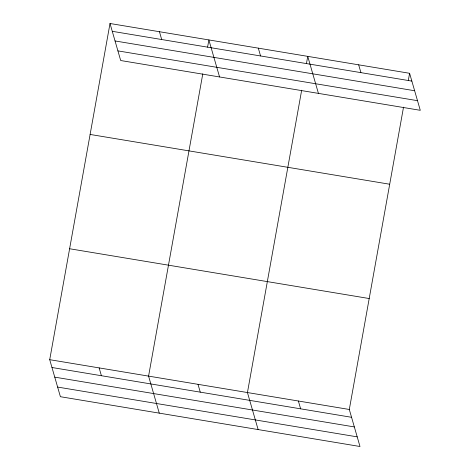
<?xml version="1.0" encoding="UTF-8"?>
<svg xmlns="http://www.w3.org/2000/svg" width="470" height="470" viewBox="0 0 470 470"><rect width="100%" height="100%" fill="white"/><g stroke="black" fill="none" stroke-linecap="round" stroke-linejoin="round"><path stroke-width="0.7" d="M403.524 107.148L349.304 409.476L359.991 446.5L60.401 396.709L49.714 359.685L110.009 23.5L409.599 73.291L420.286 110.315L120.696 60.524L110.009 23.5M202.799 73.79L148.579 376.118L159.265 413.142M207.581 47.135L208.874 39.932L219.561 76.957M301.664 90.222L247.443 392.55L258.13 429.574M306.446 63.568L307.738 56.359L318.425 93.383M408.307 80.493L409.599 73.291M112.265 31.314L411.855 81.104M115.05 40.955L414.634 90.745M117.911 50.883L417.501 100.674M90.111 134.444L389.701 184.234M69.613 248.748L369.203 298.538M49.714 359.685L349.304 409.476M51.97 367.505L351.56 417.295M54.755 377.14L354.345 426.93M57.622 387.069L357.206 436.859M358.669 64.825L360.925 72.644M258.306 48.146L260.562 55.959M298.374 401.01L300.63 408.829M159.442 31.713L161.698 39.533M198.011 384.331L200.267 392.15M99.147 367.904L101.403 375.718"/></g></svg>
